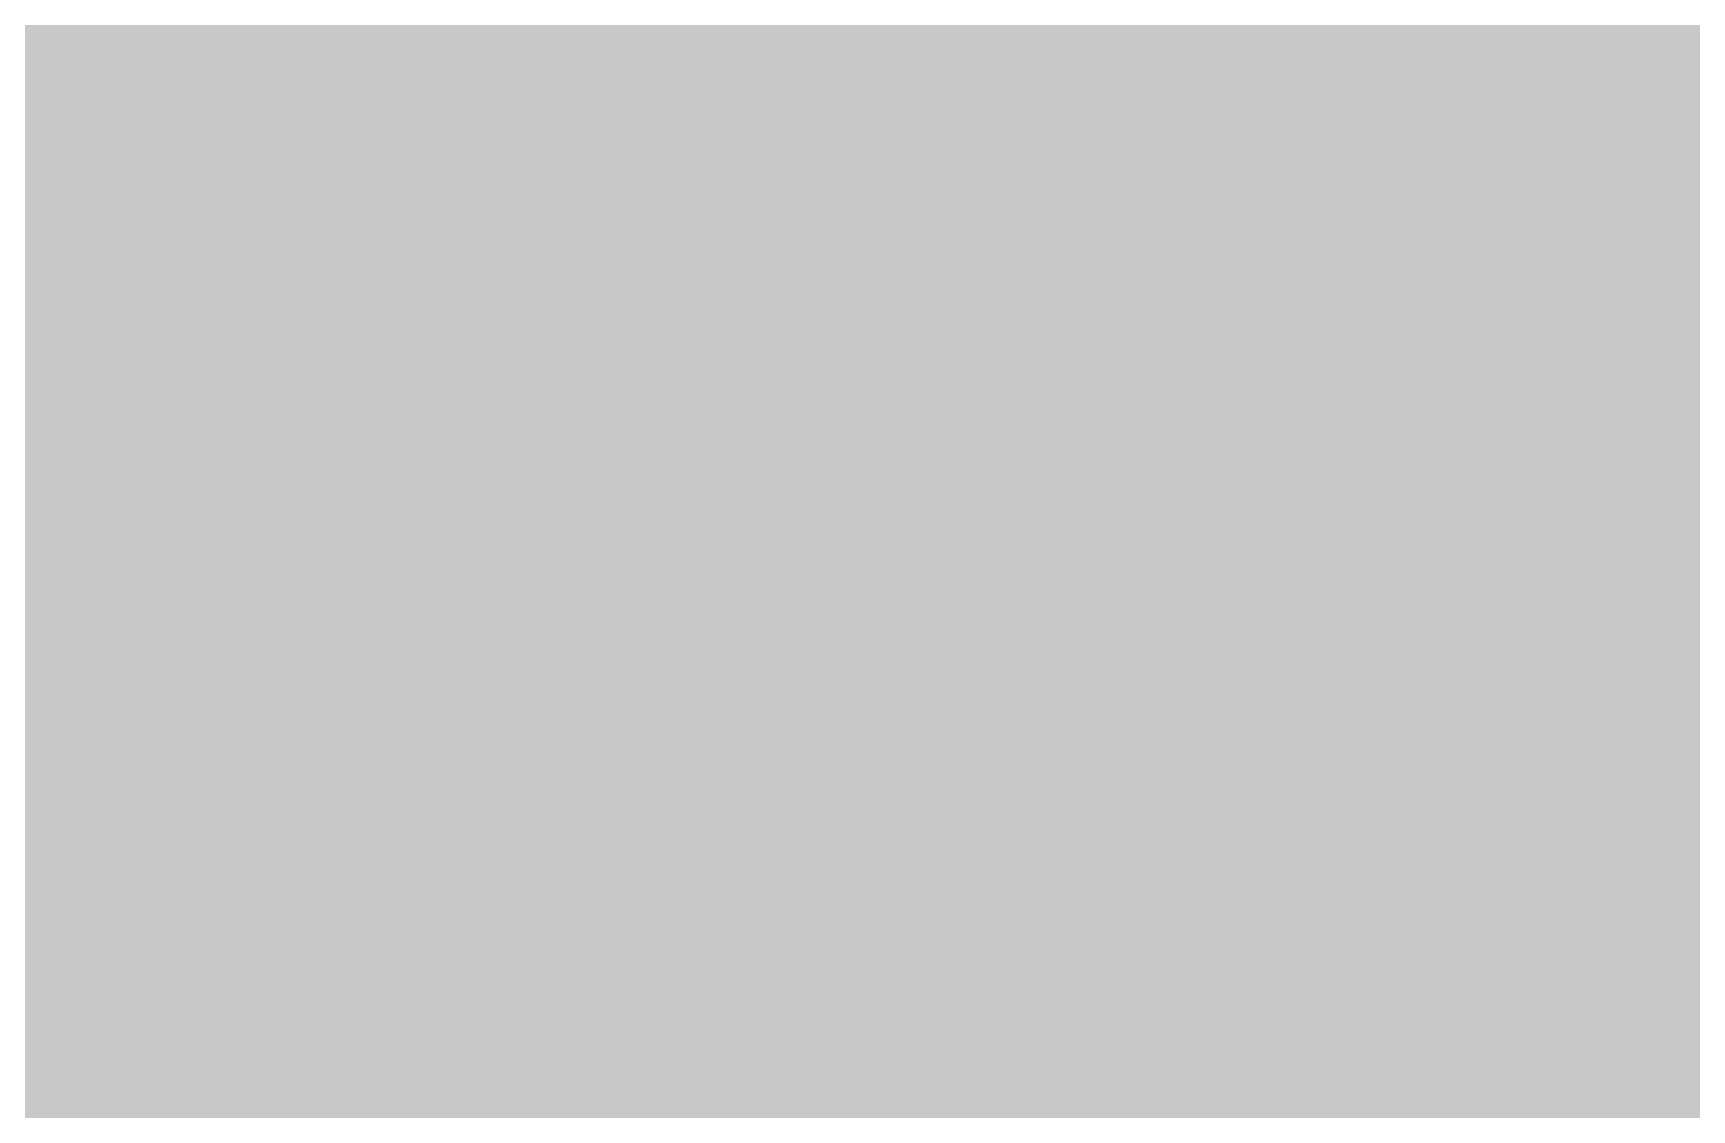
# Model space of a CAD drawing. Header units: inches. Extents: x 267136 to 306747, y 5028981 to 5062930.
# Drawn here: x 293656 to 297329, y 5046396 to 5048781 of the extents above; entities that cross this region are included whole.
import ezdxf

# ---------------------------------------------------------------- set-up
doc = ezdxf.new("R2010")
doc.units = ezdxf.units.IN
doc.header["$MEASUREMENT"] = 0

msp = doc.modelspace()

# ---------------------------------------------------------------- hatches: boundary and pattern name
for points in [[(294069.212, 5048699.979), (294004.177, 5048700.091), (293874.107, 5048700.317), (293744.037, 5048700.545), (293679.002, 5048700.66), (293613.967, 5048700.776), (293581.449, 5048700.834), (293581.49, 5048723.987), (293582.071, 5049048.122), (293614.587, 5049048.064), (293679.618, 5049047.948), (293744.65, 5049047.833), (293809.681, 5049047.718), (293874.713, 5049047.604), (293939.744, 5049047.491), (294004.776, 5049047.379), (294069.807, 5049047.267), (294069.728, 5049000.962), (294069.569, 5048908.352), (294069.411, 5048815.742), (294069.252, 5048723.132), (294069.212, 5048699.979)], [(294556.975, 5048699.162), (294524.458, 5048699.216), (294459.422, 5048699.323), (294394.387, 5048699.43), (294264.317, 5048699.648), (294134.247, 5048699.868), (294069.212, 5048699.979), (294069.252, 5048723.132), (294069.411, 5048815.742), (294069.569, 5048908.352), (294069.728, 5049000.962), (294069.807, 5049047.267), (294134.839, 5049047.156), (294199.87, 5049047.045), (294264.902, 5049046.935), (294329.933, 5049046.826), (294394.965, 5049046.718), (294459.996, 5049046.61), (294525.028, 5049046.503), (294557.543, 5049046.45), (294557.468, 5049000.145), (294557.316, 5048907.535), (294557.165, 5048814.925), (294557.013, 5048722.315), (294556.975, 5048699.162)], [(295044.738, 5048698.383), (294979.703, 5048698.485), (294914.668, 5048698.587), (294849.633, 5048698.69), (294719.563, 5048698.898), (294654.528, 5048699.003), (294589.493, 5048699.109), (294556.975, 5048699.162), (294557.013, 5048722.315), (294557.165, 5048814.925), (294557.316, 5048907.535), (294557.468, 5049000.145), (294557.543, 5049046.45), (294590.059, 5049046.397), (294655.091, 5049046.291), (294785.153, 5049046.081), (294850.185, 5049045.978), (294915.216, 5049045.875), (294980.248, 5049045.772), (295045.279, 5049045.671), (295044.919, 5048814.146), (295044.774, 5048721.536), (295044.738, 5048698.383)], [(295532.501, 5048697.642), (295499.984, 5048697.69), (295434.949, 5048697.787), (295304.879, 5048697.983), (295239.843, 5048698.082), (295109.773, 5048698.282), (295044.738, 5048698.383), (295044.774, 5048721.536), (295044.919, 5048814.146), (295045.279, 5049045.671), (295110.311, 5049045.57), (295175.342, 5049045.469), (295240.374, 5049045.37), (295305.405, 5049045.271), (295370.437, 5049045.172), (295435.468, 5049045.075), (295500.5, 5049044.978), (295533.015, 5049044.93), (295532.947, 5048998.625), (295532.536, 5048720.795), (295532.501, 5048697.642)], [(296020.264, 5048696.939), (295955.229, 5048697.031), (295890.194, 5048697.123), (295760.124, 5048697.309), (295565.019, 5048697.594), (295532.501, 5048697.642), (295532.536, 5048720.795), (295532.947, 5048998.625), (295533.015, 5049044.93), (295630.563, 5049044.786), (295695.594, 5049044.691), (295760.626, 5049044.597), (295825.657, 5049044.503), (295890.688, 5049044.411), (295955.72, 5049044.318), (296020.751, 5049044.227), (296020.686, 5048997.922), (296020.557, 5048905.312), (296020.297, 5048720.092), (296020.264, 5048696.939)], [(296508.027, 5048696.274), (296475.51, 5048696.317), (296410.475, 5048696.404), (296280.405, 5048696.58), (296150.335, 5048696.758), (296085.299, 5048696.848), (296020.264, 5048696.939), (296020.297, 5048720.092), (296020.557, 5048905.312), (296020.686, 5048997.922), (296020.751, 5049044.227), (296085.783, 5049044.136), (296150.814, 5049044.046), (296215.846, 5049043.956), (296280.877, 5049043.867), (296345.909, 5049043.779), (296410.94, 5049043.692), (296475.972, 5049043.605), (296508.487, 5049043.562), (296508.426, 5048997.257), (296508.303, 5048904.647), (296508.181, 5048812.037), (296508.058, 5048719.427), (296508.027, 5048696.274)], [(296995.791, 5048695.647), (296930.755, 5048695.729), (296800.685, 5048695.893), (296670.615, 5048696.061), (296540.545, 5048696.231), (296508.027, 5048696.274), (296508.058, 5048719.427), (296508.181, 5048812.037), (296508.303, 5048904.647), (296508.426, 5048997.257), (296508.487, 5049043.562), (296606.035, 5049043.433), (296671.066, 5049043.349), (296736.098, 5049043.264), (296801.129, 5049043.181), (296866.161, 5049043.098), (296931.192, 5049043.016), (296996.223, 5049042.935), (296996.166, 5048996.63), (296996.05, 5048904.02), (296995.935, 5048811.41), (296995.819, 5048718.8), (296995.791, 5048695.647)], [(297483.554, 5048695.058), (297451.036, 5048695.096), (297320.966, 5048695.25), (297255.931, 5048695.328), (297125.861, 5048695.486), (297060.826, 5048695.567), (296995.791, 5048695.647), (296995.819, 5048718.8), (296995.935, 5048811.41), (296996.05, 5048904.02), (296996.166, 5048996.63), (296996.223, 5049042.935), (297061.255, 5049042.854), (297126.286, 5049042.774), (297191.318, 5049042.695), (297256.349, 5049042.616), (297321.381, 5049042.538), (297386.412, 5049042.46), (297451.444, 5049042.384), (297483.959, 5049042.346), (297483.689, 5048810.821), (297483.581, 5048718.211), (297483.554, 5048695.058)], [(294068.617, 5048352.692), (294003.578, 5048352.804), (293938.54, 5048352.916), (293873.501, 5048353.029), (293808.462, 5048353.143), (293743.423, 5048353.258), (293678.385, 5048353.373), (293613.346, 5048353.489), (293580.827, 5048353.547), (293581.159, 5048538.767), (293581.324, 5048631.377), (293581.449, 5048700.834), (293613.967, 5048700.776), (293679.002, 5048700.66), (293744.037, 5048700.545), (293874.107, 5048700.317), (294004.177, 5048700.091), (294069.212, 5048699.979), (294069.093, 5048630.522), (294068.934, 5048537.912), (294068.776, 5048445.302), (294068.617, 5048352.692)], [(294556.407, 5048351.875), (294523.888, 5048351.928), (294458.849, 5048352.035), (294393.81, 5048352.143), (294328.772, 5048352.252), (294198.694, 5048352.47), (294133.656, 5048352.581), (294068.617, 5048352.692), (294068.776, 5048445.302), (294068.934, 5048537.912), (294069.093, 5048630.522), (294069.212, 5048699.979), (294134.247, 5048699.868), (294264.317, 5048699.648), (294394.387, 5048699.43), (294459.422, 5048699.323), (294524.458, 5048699.216), (294556.975, 5048699.162), (294556.861, 5048629.705), (294556.71, 5048537.095), (294556.558, 5048444.485), (294556.407, 5048351.875)], [(295044.197, 5048351.096), (294979.158, 5048351.198), (294914.12, 5048351.3), (294849.081, 5048351.403), (294784.042, 5048351.507), (294719.004, 5048351.611), (294653.965, 5048351.716), (294588.926, 5048351.822), (294556.407, 5048351.875), (294556.558, 5048444.485), (294556.71, 5048537.095), (294556.861, 5048629.705), (294556.975, 5048699.162), (294589.493, 5048699.109), (294654.528, 5048699.003), (294719.563, 5048698.898), (294849.633, 5048698.69), (294914.668, 5048698.587), (295044.738, 5048698.383), (295044.63, 5048628.926), (295044.486, 5048536.316), (295044.341, 5048443.706), (295044.197, 5048351.096)], [(295531.987, 5048350.355), (295499.468, 5048350.403), (295434.429, 5048350.5), (295369.391, 5048350.598), (295304.352, 5048350.696), (295239.313, 5048350.795), (295174.274, 5048350.895), (295109.236, 5048350.995), (295044.197, 5048351.096), (295044.341, 5048443.706), (295044.486, 5048536.316), (295044.63, 5048628.926), (295044.738, 5048698.383), (295109.773, 5048698.282), (295239.843, 5048698.082), (295304.879, 5048697.983), (295434.949, 5048697.787), (295499.984, 5048697.69), (295532.501, 5048697.642), (295532.398, 5048628.185), (295531.987, 5048350.355)], [(296019.777, 5048349.652), (295954.739, 5048349.744), (295889.7, 5048349.836), (295824.661, 5048349.929), (295759.623, 5048350.022), (295694.584, 5048350.116), (295629.545, 5048350.211), (295564.507, 5048350.307), (295531.987, 5048350.355), (295532.398, 5048628.185), (295532.501, 5048697.642), (295565.019, 5048697.594), (295760.124, 5048697.309), (295890.194, 5048697.123), (296020.264, 5048696.939), (296020.167, 5048627.482), (296019.777, 5048349.652)], [(296507.568, 5048348.987), (296475.048, 5048349.03), (296410.009, 5048349.117), (296344.971, 5048349.204), (296279.932, 5048349.293), (296214.893, 5048349.381), (296149.855, 5048349.471), (296084.816, 5048349.561), (296019.777, 5048349.652), (296020.167, 5048627.482), (296020.264, 5048696.939), (296085.299, 5048696.848), (296150.335, 5048696.758), (296280.405, 5048696.58), (296410.475, 5048696.404), (296475.51, 5048696.317), (296508.027, 5048696.274), (296507.935, 5048626.817), (296507.813, 5048534.207), (296507.69, 5048441.597), (296507.568, 5048348.987)], [(296995.358, 5048348.36), (296930.319, 5048348.441), (296865.28, 5048348.523), (296800.242, 5048348.606), (296670.164, 5048348.774), (296605.126, 5048348.859), (296540.087, 5048348.944), (296507.568, 5048348.987), (296507.69, 5048441.597), (296507.813, 5048534.207), (296507.935, 5048626.817), (296508.027, 5048696.274), (296540.545, 5048696.231), (296670.615, 5048696.061), (296800.685, 5048695.893), (296930.755, 5048695.729), (296995.791, 5048695.647), (296995.704, 5048626.19), (296995.589, 5048533.58), (296995.473, 5048440.97), (296995.358, 5048348.36)], [(297483.148, 5048347.771), (297450.628, 5048347.809), (297385.59, 5048347.886), (297320.551, 5048347.963), (297255.512, 5048348.041), (297190.474, 5048348.12), (297125.435, 5048348.199), (297060.396, 5048348.279), (296995.358, 5048348.36), (296995.473, 5048440.97), (296995.589, 5048533.58), (296995.704, 5048626.19), (296995.791, 5048695.647), (297060.826, 5048695.567), (297125.861, 5048695.486), (297255.931, 5048695.328), (297320.966, 5048695.25), (297451.036, 5048695.096), (297483.554, 5048695.058), (297483.472, 5048625.601), (297483.148, 5048347.771)], [(294068.022, 5048005.405), (294002.979, 5048005.517), (293937.937, 5048005.629), (293872.895, 5048005.742), (293807.853, 5048005.856), (293742.81, 5048005.971), (293677.768, 5048006.086), (293612.726, 5048006.202), (293580.204, 5048006.26), (293580.329, 5048075.717), (293580.827, 5048353.547), (293613.346, 5048353.489), (293678.385, 5048353.373), (293743.423, 5048353.258), (293808.462, 5048353.143), (293873.501, 5048353.029), (293938.54, 5048352.916), (294003.578, 5048352.804), (294068.617, 5048352.692), (294068.299, 5048167.472), (294068.141, 5048074.862), (294068.022, 5048005.405)], [(294555.839, 5048004.588), (294523.318, 5048004.641), (294458.275, 5048004.748), (294328.191, 5048004.964), (294263.149, 5048005.074), (294198.106, 5048005.183), (294068.022, 5048005.405), (294068.141, 5048074.862), (294068.299, 5048167.472), (294068.617, 5048352.692), (294133.656, 5048352.581), (294198.694, 5048352.47), (294328.772, 5048352.252), (294393.81, 5048352.143), (294458.849, 5048352.035), (294523.888, 5048351.928), (294556.407, 5048351.875), (294556.255, 5048259.265), (294556.104, 5048166.655), (294555.952, 5048074.045), (294555.839, 5048004.588)], [(295043.656, 5048003.809), (294978.614, 5048003.911), (294913.571, 5048004.013), (294848.529, 5048004.116), (294718.445, 5048004.324), (294653.402, 5048004.429), (294555.839, 5048004.588), (294555.952, 5048074.045), (294556.104, 5048166.655), (294556.255, 5048259.265), (294556.407, 5048351.875), (294588.926, 5048351.822), (294653.965, 5048351.716), (294719.004, 5048351.611), (294784.042, 5048351.507), (294849.081, 5048351.403), (294914.12, 5048351.3), (294979.158, 5048351.198), (295044.197, 5048351.096), (295043.909, 5048165.876), (295043.764, 5048073.266), (295043.656, 5048003.809)], [(295531.473, 5048003.068), (295498.952, 5048003.116), (295433.91, 5048003.213), (295368.867, 5048003.311), (295303.825, 5048003.409), (295238.783, 5048003.508), (295173.741, 5048003.608), (295108.698, 5048003.708), (295043.656, 5048003.809), (295043.764, 5048073.266), (295043.909, 5048165.876), (295044.197, 5048351.096), (295109.236, 5048350.995), (295174.274, 5048350.895), (295239.313, 5048350.795), (295304.352, 5048350.696), (295369.391, 5048350.598), (295434.429, 5048350.5), (295499.468, 5048350.403), (295531.987, 5048350.355), (295531.576, 5048072.525), (295531.473, 5048003.068)], [(296019.29, 5048002.365), (295954.248, 5048002.456), (295824.164, 5048002.642), (295759.121, 5048002.735), (295694.079, 5048002.829), (295629.037, 5048002.924), (295563.994, 5048003.02), (295531.473, 5048003.068), (295531.576, 5048072.525), (295531.987, 5048350.355), (295564.507, 5048350.307), (295629.545, 5048350.211), (295694.584, 5048350.116), (295759.623, 5048350.022), (295824.661, 5048349.929), (295889.7, 5048349.836), (295954.739, 5048349.744), (296019.777, 5048349.652), (296019.647, 5048257.042), (296019.518, 5048164.432), (296019.388, 5048071.822), (296019.29, 5048002.365)], [(296507.108, 5048001.7), (296474.586, 5048001.743), (296344.502, 5048001.917), (296279.46, 5048002.005), (296214.417, 5048002.094), (296084.333, 5048002.274), (296019.29, 5048002.365), (296019.388, 5048071.822), (296019.518, 5048164.432), (296019.647, 5048257.042), (296019.777, 5048349.652), (296084.816, 5048349.561), (296149.855, 5048349.471), (296214.893, 5048349.381), (296279.932, 5048349.293), (296344.971, 5048349.204), (296410.009, 5048349.117), (296475.048, 5048349.03), (296507.568, 5048348.987), (296507.322, 5048163.767), (296507.2, 5048071.157), (296507.108, 5048001.7)], [(296994.925, 5048001.073), (296929.882, 5048001.154), (296864.84, 5048001.236), (296799.798, 5048001.319), (296734.756, 5048001.403), (296669.713, 5048001.487), (296604.671, 5048001.571), (296539.629, 5048001.657), (296507.108, 5048001.7), (296507.2, 5048071.157), (296507.322, 5048163.767), (296507.568, 5048348.987), (296540.087, 5048348.944), (296605.126, 5048348.859), (296670.164, 5048348.774), (296800.242, 5048348.606), (296865.28, 5048348.523), (296930.319, 5048348.441), (296995.358, 5048348.36), (296995.242, 5048255.75), (296995.127, 5048163.14), (296995.011, 5048070.53), (296994.925, 5048001.073)], [(297482.742, 5048000.484), (297450.221, 5048000.522), (297385.178, 5048000.599), (297320.136, 5048000.676), (297255.094, 5048000.754), (297190.052, 5048000.833), (297125.009, 5048000.912), (297059.967, 5048000.992), (296994.925, 5048001.073), (296995.011, 5048070.53), (296995.127, 5048163.14), (296995.242, 5048255.75), (296995.358, 5048348.36), (297060.396, 5048348.279), (297125.435, 5048348.199), (297190.474, 5048348.12), (297255.512, 5048348.041), (297320.551, 5048347.963), (297385.59, 5048347.886), (297450.628, 5048347.809), (297483.148, 5048347.771), (297483.04, 5048255.161), (297482.931, 5048162.551), (297482.823, 5048069.941), (297482.742, 5048000.484)], [(294067.427, 5047658.118), (294002.381, 5047658.23), (293937.335, 5047658.342), (293872.289, 5047658.456), (293807.243, 5047658.569), (293677.151, 5047658.799), (293579.582, 5047658.973), (293579.997, 5047890.498), (293580.163, 5047983.107), (293580.204, 5048006.26), (293612.726, 5048006.202), (293677.768, 5048006.086), (293742.81, 5048005.971), (293807.853, 5048005.856), (293872.895, 5048005.742), (293937.937, 5048005.629), (294002.979, 5048005.517), (294068.022, 5048005.405), (294067.982, 5047982.253), (294067.823, 5047889.643), (294067.665, 5047797.033), (294067.506, 5047704.423), (294067.427, 5047658.118)], [(294555.271, 5047657.301), (294522.748, 5047657.354), (294457.702, 5047657.461), (294392.656, 5047657.569), (294197.518, 5047657.896), (294132.472, 5047658.007), (294067.427, 5047658.118), (294067.506, 5047704.423), (294067.665, 5047797.033), (294067.823, 5047889.643), (294067.982, 5047982.253), (294068.022, 5048005.405), (294198.106, 5048005.183), (294263.149, 5048005.074), (294328.191, 5048004.964), (294458.275, 5048004.748), (294523.318, 5048004.641), (294555.839, 5048004.588), (294555.801, 5047981.435), (294555.649, 5047888.826), (294555.498, 5047796.216), (294555.346, 5047703.606), (294555.271, 5047657.301)], [(295043.115, 5047656.522), (294978.069, 5047656.624), (294913.023, 5047656.726), (294847.977, 5047656.829), (294717.885, 5047657.037), (294652.84, 5047657.142), (294587.794, 5047657.248), (294555.271, 5047657.301), (294555.346, 5047703.606), (294555.498, 5047796.216), (294555.649, 5047888.826), (294555.801, 5047981.435), (294555.839, 5048004.588), (294653.402, 5048004.429), (294718.445, 5048004.324), (294848.529, 5048004.116), (294913.571, 5048004.013), (294978.614, 5048003.911), (295043.656, 5048003.809), (295043.62, 5047980.656), (295043.476, 5047888.047), (295043.331, 5047795.437), (295043.115, 5047656.522)], [(295530.959, 5047655.781), (295498.436, 5047655.829), (295433.39, 5047655.926), (295368.344, 5047656.024), (295303.299, 5047656.122), (295238.253, 5047656.221), (295108.161, 5047656.421), (295043.115, 5047656.522), (295043.331, 5047795.437), (295043.476, 5047888.047), (295043.62, 5047980.656), (295043.656, 5048003.809), (295108.698, 5048003.708), (295173.741, 5048003.608), (295238.783, 5048003.508), (295303.825, 5048003.409), (295368.867, 5048003.311), (295433.91, 5048003.213), (295498.952, 5048003.116), (295531.473, 5048003.068), (295531.439, 5047979.915), (295531.302, 5047887.306), (295531.028, 5047702.086), (295530.959, 5047655.781)], [(296018.803, 5047655.078), (295953.758, 5047655.17), (295888.712, 5047655.262), (295758.62, 5047655.448), (295693.574, 5047655.542), (295628.528, 5047655.637), (295563.482, 5047655.733), (295530.959, 5047655.781), (295531.028, 5047702.086), (295531.302, 5047887.306), (295531.439, 5047979.915), (295531.473, 5048003.068), (295563.994, 5048003.02), (295629.037, 5048002.924), (295694.079, 5048002.829), (295759.121, 5048002.735), (295824.164, 5048002.642), (295954.248, 5048002.456), (296019.29, 5048002.365), (296019.258, 5047979.212), (296019.128, 5047886.603), (296018.803, 5047655.078)], [(296506.648, 5047654.413), (296474.125, 5047654.456), (296344.033, 5047654.63), (296278.987, 5047654.719), (296213.941, 5047654.807), (296083.849, 5047654.987), (296018.803, 5047655.078), (296019.128, 5047886.603), (296019.258, 5047979.212), (296019.29, 5048002.365), (296084.333, 5048002.274), (296214.417, 5048002.094), (296279.46, 5048002.005), (296344.502, 5048001.917), (296474.586, 5048001.743), (296507.108, 5048001.7), (296507.077, 5047978.547), (296506.954, 5047885.938), (296506.832, 5047793.328), (296506.709, 5047700.718), (296506.648, 5047654.413)], [(296994.492, 5047653.786), (296929.446, 5047653.867), (296864.4, 5047653.949), (296799.354, 5047654.032), (296669.262, 5047654.2), (296604.217, 5047654.285), (296539.171, 5047654.37), (296506.648, 5047654.413), (296506.709, 5047700.718), (296506.832, 5047793.328), (296506.954, 5047885.938), (296507.077, 5047978.547), (296507.108, 5048001.7), (296539.629, 5048001.657), (296604.671, 5048001.571), (296669.713, 5048001.487), (296734.756, 5048001.403), (296799.798, 5048001.319), (296864.84, 5048001.236), (296929.882, 5048001.154), (296994.925, 5048001.073), (296994.896, 5047977.92), (296994.78, 5047885.311), (296994.55, 5047700.091), (296994.492, 5047653.786)], [(297482.336, 5047653.197), (297449.813, 5047653.235), (297319.721, 5047653.389), (297254.676, 5047653.467), (297124.584, 5047653.625), (297059.538, 5047653.705), (296994.492, 5047653.786), (296994.55, 5047700.091), (296994.78, 5047885.311), (296994.896, 5047977.92), (296994.925, 5048001.073), (297059.967, 5048000.992), (297125.009, 5048000.912), (297190.052, 5048000.833), (297255.094, 5048000.754), (297320.136, 5048000.676), (297385.178, 5048000.599), (297450.221, 5048000.522), (297482.742, 5048000.484), (297482.715, 5047977.331), (297482.607, 5047884.722), (297482.499, 5047792.112), (297482.39, 5047699.502), (297482.336, 5047653.197)], [(294066.831, 5047310.831), (294001.782, 5047310.943), (293936.732, 5047311.056), (293871.683, 5047311.169), (293806.633, 5047311.283), (293741.584, 5047311.397), (293676.534, 5047311.512), (293611.485, 5047311.628), (293578.96, 5047311.686), (293579.001, 5047334.839), (293579.167, 5047427.449), (293579.333, 5047520.058), (293579.582, 5047658.973), (293677.151, 5047658.799), (293807.243, 5047658.569), (293872.289, 5047658.456), (293937.335, 5047658.342), (294067.427, 5047658.118), (294067.347, 5047611.813), (294067.188, 5047519.203), (294067.03, 5047426.594), (294066.871, 5047333.984), (294066.831, 5047310.831)], [(294554.703, 5047310.014), (294522.178, 5047310.068), (294457.128, 5047310.175), (294392.079, 5047310.282), (294327.029, 5047310.391), (294261.98, 5047310.5), (294196.93, 5047310.61), (294131.881, 5047310.72), (294066.831, 5047310.831), (294066.871, 5047333.984), (294067.03, 5047426.594), (294067.188, 5047519.203), (294067.347, 5047611.813), (294067.427, 5047658.118), (294132.472, 5047658.007), (294197.518, 5047657.896), (294392.656, 5047657.569), (294457.702, 5047657.461), (294522.748, 5047657.354), (294555.271, 5047657.301), (294555.043, 5047518.386), (294554.892, 5047425.777), (294554.74, 5047333.167), (294554.703, 5047310.014)], [(295042.574, 5047309.235), (294977.524, 5047309.337), (294912.475, 5047309.439), (294847.425, 5047309.542), (294782.376, 5047309.646), (294717.326, 5047309.75), (294652.277, 5047309.856), (294587.227, 5047309.961), (294554.703, 5047310.014), (294554.74, 5047333.167), (294554.892, 5047425.777), (294555.043, 5047518.386), (294555.271, 5047657.301), (294587.794, 5047657.248), (294652.84, 5047657.142), (294717.885, 5047657.037), (294847.977, 5047656.829), (294913.023, 5047656.726), (295043.115, 5047656.522), (295042.899, 5047517.607), (295042.754, 5047424.998), (295042.61, 5047332.388), (295042.574, 5047309.235)], [(295530.445, 5047308.494), (295497.92, 5047308.543), (295432.871, 5047308.639), (295367.821, 5047308.737), (295302.772, 5047308.835), (295237.722, 5047308.934), (295172.673, 5047309.034), (295107.623, 5047309.134), (295042.574, 5047309.235), (295042.61, 5047332.388), (295042.754, 5047424.998), (295042.899, 5047517.607), (295043.115, 5047656.522), (295108.161, 5047656.421), (295238.253, 5047656.221), (295303.299, 5047656.122), (295368.344, 5047656.024), (295433.39, 5047655.926), (295498.436, 5047655.829), (295530.959, 5047655.781), (295530.891, 5047609.476), (295530.754, 5047516.866), (295530.617, 5047424.257), (295530.479, 5047331.647), (295530.445, 5047308.494)], [(296018.317, 5047307.791), (295953.267, 5047307.883), (295888.217, 5047307.975), (295823.168, 5047308.068), (295758.118, 5047308.162), (295693.069, 5047308.256), (295628.019, 5047308.351), (295562.97, 5047308.446), (295530.445, 5047308.494), (295530.479, 5047331.647), (295530.617, 5047424.257), (295530.754, 5047516.866), (295530.891, 5047609.476), (295530.959, 5047655.781), (295563.482, 5047655.733), (295628.528, 5047655.637), (295693.574, 5047655.542), (295758.62, 5047655.448), (295888.712, 5047655.262), (295953.758, 5047655.17), (296018.803, 5047655.078), (296018.739, 5047608.773), (296018.609, 5047516.163), (296018.479, 5047423.554), (296018.349, 5047330.944), (296018.317, 5047307.791)], [(296506.188, 5047307.126), (296473.663, 5047307.169), (296408.614, 5047307.256), (296343.564, 5047307.344), (296278.515, 5047307.432), (296213.465, 5047307.521), (296148.416, 5047307.61), (296083.366, 5047307.7), (296018.317, 5047307.791), (296018.349, 5047330.944), (296018.479, 5047423.554), (296018.609, 5047516.163), (296018.739, 5047608.773), (296018.803, 5047655.078), (296083.849, 5047654.987), (296213.941, 5047654.807), (296278.987, 5047654.719), (296344.033, 5047654.63), (296474.125, 5047654.456), (296506.648, 5047654.413), (296506.586, 5047608.108), (296506.464, 5047515.498), (296506.341, 5047422.889), (296506.218, 5047330.279), (296506.188, 5047307.126)], [(296994.059, 5047306.499), (296929.01, 5047306.581), (296863.96, 5047306.663), (296798.911, 5047306.746), (296733.861, 5047306.829), (296668.812, 5047306.913), (296603.762, 5047306.998), (296538.713, 5047307.083), (296506.188, 5047307.126), (296506.218, 5047330.279), (296506.341, 5047422.889), (296506.464, 5047515.498), (296506.586, 5047608.108), (296506.648, 5047654.413), (296539.171, 5047654.37), (296604.217, 5047654.285), (296669.262, 5047654.2), (296799.354, 5047654.032), (296864.4, 5047653.949), (296929.446, 5047653.867), (296994.492, 5047653.786), (296994.434, 5047607.481), (296994.319, 5047514.871), (296994.203, 5047422.261), (296994.088, 5047329.652), (296994.059, 5047306.499)], [(297481.93, 5047305.91), (297449.406, 5047305.948), (297384.356, 5047306.025), (297319.307, 5047306.102), (297254.257, 5047306.18), (297189.208, 5047306.259), (297124.158, 5047306.338), (297059.109, 5047306.419), (296994.059, 5047306.499), (296994.088, 5047329.652), (296994.203, 5047422.261), (296994.319, 5047514.871), (296994.434, 5047607.481), (296994.492, 5047653.786), (297059.538, 5047653.705), (297124.584, 5047653.625), (297254.676, 5047653.467), (297319.721, 5047653.389), (297449.813, 5047653.235), (297482.336, 5047653.197), (297482.066, 5047421.672), (297481.957, 5047329.063), (297481.93, 5047305.91)], [(294066.236, 5046963.545), (294001.183, 5046963.657), (293936.13, 5046963.769), (293871.077, 5046963.882), (293806.024, 5046963.996), (293740.971, 5046964.111), (293675.917, 5046964.226), (293610.865, 5046964.342), (293578.338, 5046964.4), (293578.504, 5047057.01), (293578.67, 5047149.619), (293578.836, 5047242.229), (293578.96, 5047311.686), (293611.485, 5047311.628), (293676.534, 5047311.512), (293741.584, 5047311.397), (293806.633, 5047311.283), (293871.683, 5047311.169), (293936.732, 5047311.056), (294001.782, 5047310.943), (294066.831, 5047310.831), (294066.712, 5047241.374), (294066.554, 5047148.764), (294066.395, 5047056.155), (294066.236, 5046963.545)], [(294554.135, 5046962.728), (294521.608, 5046962.781), (294456.555, 5046962.888), (294326.449, 5046963.104), (294261.396, 5046963.214), (294196.343, 5046963.323), (294131.289, 5046963.434), (294066.236, 5046963.545), (294066.395, 5047056.155), (294066.554, 5047148.764), (294066.712, 5047241.374), (294066.831, 5047310.831), (294131.881, 5047310.72), (294196.93, 5047310.61), (294261.98, 5047310.5), (294327.029, 5047310.391), (294392.079, 5047310.282), (294457.128, 5047310.175), (294522.178, 5047310.068), (294554.703, 5047310.014), (294554.589, 5047240.557), (294554.437, 5047147.947), (294554.286, 5047055.338), (294554.135, 5046962.728)], [(295042.033, 5046961.949), (294976.98, 5046962.051), (294911.927, 5046962.153), (294846.874, 5046962.256), (294781.82, 5046962.36), (294716.767, 5046962.464), (294651.714, 5046962.569), (294586.661, 5046962.675), (294554.135, 5046962.728), (294554.286, 5047055.338), (294554.437, 5047147.947), (294554.589, 5047240.557), (294554.703, 5047310.014), (294587.227, 5047309.961), (294652.277, 5047309.856), (294717.326, 5047309.75), (294782.376, 5047309.646), (294847.425, 5047309.542), (294912.475, 5047309.439), (294977.524, 5047309.337), (295042.574, 5047309.235), (295042.466, 5047239.778), (295042.321, 5047147.168), (295042.177, 5047054.559), (295042.033, 5046961.949)], [(295529.931, 5046961.208), (295497.405, 5046961.256), (295432.352, 5046961.353), (295367.298, 5046961.451), (295302.245, 5046961.549), (295237.192, 5046961.648), (295107.086, 5046961.848), (295042.033, 5046961.949), (295042.177, 5047054.559), (295042.321, 5047147.168), (295042.466, 5047239.778), (295042.574, 5047309.235), (295107.623, 5047309.134), (295172.673, 5047309.034), (295237.722, 5047308.934), (295302.772, 5047308.835), (295367.821, 5047308.737), (295432.871, 5047308.639), (295497.92, 5047308.543), (295530.445, 5047308.494), (295530.342, 5047239.037), (295530.205, 5047146.427), (295530.068, 5047053.818), (295529.931, 5046961.208)], [(296017.83, 5046960.505), (295952.777, 5046960.596), (295887.723, 5046960.689), (295822.67, 5046960.781), (295692.564, 5046960.969), (295627.511, 5046961.064), (295562.458, 5046961.16), (295529.931, 5046961.208), (295530.068, 5047053.818), (295530.205, 5047146.427), (295530.342, 5047239.037), (295530.445, 5047308.494), (295562.97, 5047308.446), (295628.019, 5047308.351), (295693.069, 5047308.256), (295758.118, 5047308.162), (295823.168, 5047308.068), (295888.217, 5047307.975), (296018.317, 5047307.791), (296018.219, 5047238.334), (296018.089, 5047145.724), (296017.959, 5047053.115), (296017.83, 5046960.505)], [(296505.728, 5046959.84), (296473.201, 5046959.883), (296343.095, 5046960.057), (296278.042, 5046960.145), (296212.989, 5046960.234), (296082.883, 5046960.414), (296017.83, 5046960.505), (296017.959, 5047053.115), (296018.089, 5047145.724), (296018.219, 5047238.334), (296018.317, 5047307.791), (296083.366, 5047307.7), (296148.416, 5047307.61), (296213.465, 5047307.521), (296278.515, 5047307.432), (296343.564, 5047307.344), (296408.614, 5047307.256), (296473.663, 5047307.169), (296506.188, 5047307.126), (296506.096, 5047237.669), (296505.973, 5047145.059), (296505.851, 5047052.449), (296505.728, 5046959.84)], [(296993.626, 5046959.213), (296928.573, 5046959.294), (296863.52, 5046959.376), (296733.414, 5046959.542), (296668.361, 5046959.627), (296603.308, 5046959.711), (296538.255, 5046959.797), (296505.728, 5046959.84), (296505.851, 5047052.449), (296505.973, 5047145.059), (296506.096, 5047237.669), (296506.188, 5047307.126), (296538.713, 5047307.083), (296603.762, 5047306.998), (296668.812, 5047306.913), (296733.861, 5047306.829), (296798.911, 5047306.746), (296863.96, 5047306.663), (296929.01, 5047306.581), (296994.059, 5047306.499), (296993.973, 5047237.042), (296993.857, 5047144.432), (296993.742, 5047051.822), (296993.626, 5046959.213)], [(297481.525, 5046958.624), (297448.998, 5046958.662), (297318.892, 5046958.816), (297253.839, 5046958.894), (297123.733, 5046959.052), (297058.679, 5046959.132), (296993.626, 5046959.213), (296993.742, 5047051.822), (296993.857, 5047144.432), (296993.973, 5047237.042), (296994.059, 5047306.499), (297059.109, 5047306.419), (297124.158, 5047306.338), (297189.208, 5047306.259), (297254.257, 5047306.18), (297319.307, 5047306.102), (297384.356, 5047306.025), (297449.406, 5047305.948), (297481.93, 5047305.91), (297481.849, 5047236.453), (297481.633, 5047051.233), (297481.525, 5046958.624)], [(294065.641, 5046616.259), (294000.584, 5046616.37), (293935.528, 5046616.483), (293870.471, 5046616.596), (293805.414, 5046616.71), (293740.358, 5046616.824), (293675.301, 5046616.94), (293610.244, 5046617.055), (293577.716, 5046617.114), (293577.84, 5046686.571), (293578.006, 5046779.181), (293578.172, 5046871.79), (293578.338, 5046964.4), (293610.865, 5046964.342), (293675.917, 5046964.226), (293740.971, 5046964.111), (293806.024, 5046963.996), (293871.077, 5046963.882), (293936.13, 5046963.769), (294066.236, 5046963.545), (294066.078, 5046870.935), (294065.919, 5046778.326), (294065.76, 5046685.716), (294065.641, 5046616.259)], [(294553.567, 5046615.442), (294521.038, 5046615.495), (294455.981, 5046615.602), (294390.925, 5046615.71), (294325.868, 5046615.818), (294260.811, 5046615.927), (294195.755, 5046616.037), (294130.698, 5046616.147), (294065.641, 5046616.259), (294065.76, 5046685.716), (294065.919, 5046778.326), (294066.078, 5046870.935), (294066.236, 5046963.545), (294131.289, 5046963.434), (294196.343, 5046963.323), (294261.396, 5046963.214), (294326.449, 5046963.104), (294456.555, 5046962.888), (294521.608, 5046962.781), (294554.135, 5046962.728), (294553.983, 5046870.118), (294553.832, 5046777.508), (294553.68, 5046684.899), (294553.567, 5046615.442)], [(295041.492, 5046614.663), (294976.435, 5046614.764), (294911.379, 5046614.867), (294781.265, 5046615.073), (294716.208, 5046615.178), (294651.152, 5046615.283), (294586.095, 5046615.388), (294553.567, 5046615.442), (294553.68, 5046684.899), (294553.832, 5046777.508), (294553.983, 5046870.118), (294554.135, 5046962.728), (294586.661, 5046962.675), (294651.714, 5046962.569), (294716.767, 5046962.464), (294781.82, 5046962.36), (294846.874, 5046962.256), (294911.927, 5046962.153), (295042.033, 5046961.949), (295041.889, 5046869.339), (295041.744, 5046776.729), (295041.6, 5046684.12), (295041.492, 5046614.663)], [(295529.417, 5046613.922), (295496.889, 5046613.97), (295431.832, 5046614.067), (295366.776, 5046614.164), (295171.605, 5046614.461), (295106.549, 5046614.562), (295041.492, 5046614.663), (295041.6, 5046684.12), (295041.744, 5046776.729), (295041.889, 5046869.339), (295042.033, 5046961.949), (295107.086, 5046961.848), (295237.192, 5046961.648), (295302.245, 5046961.549), (295367.298, 5046961.451), (295432.352, 5046961.353), (295497.405, 5046961.256), (295529.931, 5046961.208), (295529.657, 5046775.988), (295529.52, 5046683.379), (295529.417, 5046613.922)], [(296017.343, 5046613.219), (295952.286, 5046613.31), (295887.229, 5046613.402), (295822.173, 5046613.495), (295692.059, 5046613.683), (295627.002, 5046613.778), (295561.946, 5046613.873), (295529.417, 5046613.922), (295529.52, 5046683.379), (295529.657, 5046775.988), (295529.931, 5046961.208), (295562.458, 5046961.16), (295627.511, 5046961.064), (295692.564, 5046960.969), (295822.67, 5046960.781), (295887.723, 5046960.689), (295952.777, 5046960.596), (296017.83, 5046960.505), (296017.57, 5046775.285), (296017.44, 5046682.676), (296017.343, 5046613.219)], [(296505.268, 5046612.553), (296472.74, 5046612.597), (296407.683, 5046612.683), (296342.626, 5046612.771), (296277.57, 5046612.859), (296147.456, 5046613.037), (296082.399, 5046613.128), (296017.343, 5046613.219), (296017.44, 5046682.676), (296017.57, 5046775.285), (296017.83, 5046960.505), (296082.883, 5046960.414), (296212.989, 5046960.234), (296278.042, 5046960.145), (296343.095, 5046960.057), (296473.201, 5046959.883), (296505.728, 5046959.84), (296505.605, 5046867.23), (296505.483, 5046774.62), (296505.36, 5046682.011), (296505.268, 5046612.553)], [(296993.194, 5046611.926), (296928.137, 5046612.008), (296863.08, 5046612.09), (296798.023, 5046612.173), (296732.967, 5046612.256), (296667.91, 5046612.34), (296602.853, 5046612.425), (296537.797, 5046612.51), (296505.268, 5046612.553), (296505.36, 5046682.011), (296505.483, 5046774.62), (296505.605, 5046867.23), (296505.728, 5046959.84), (296538.255, 5046959.797), (296603.308, 5046959.711), (296668.361, 5046959.627), (296733.414, 5046959.542), (296863.52, 5046959.376), (296928.573, 5046959.294), (296993.626, 5046959.213), (296993.396, 5046773.993), (296993.28, 5046681.384), (296993.194, 5046611.926)], [(297481.119, 5046611.337), (297448.591, 5046611.375), (297383.534, 5046611.452), (297253.42, 5046611.608), (297188.364, 5046611.686), (297058.25, 5046611.846), (296993.194, 5046611.926), (296993.28, 5046681.384), (296993.396, 5046773.993), (296993.626, 5046959.213), (297058.679, 5046959.132), (297123.733, 5046959.052), (297253.839, 5046958.894), (297318.892, 5046958.816), (297448.998, 5046958.662), (297481.525, 5046958.624), (297481.417, 5046866.014), (297481.308, 5046773.404), (297481.2, 5046680.795), (297481.119, 5046611.337)], [(294065.046, 5046268.972), (293999.986, 5046269.084), (293934.926, 5046269.197), (293869.865, 5046269.31), (293739.745, 5046269.538), (293674.684, 5046269.653), (293577.094, 5046269.827), (293577.509, 5046501.352), (293577.674, 5046593.961), (293577.716, 5046617.114), (293610.244, 5046617.055), (293675.301, 5046616.94), (293740.358, 5046616.824), (293805.414, 5046616.71), (293870.471, 5046616.596), (293935.528, 5046616.483), (294000.584, 5046616.37), (294065.641, 5046616.259), (294065.602, 5046593.106), (294065.443, 5046500.497), (294065.125, 5046315.277), (294065.046, 5046268.972)], [(294552.999, 5046268.155), (294520.468, 5046268.209), (294455.408, 5046268.316), (294390.348, 5046268.424), (294325.287, 5046268.532), (294260.227, 5046268.641), (294195.167, 5046268.751), (294130.106, 5046268.861), (294065.046, 5046268.972), (294065.125, 5046315.277), (294065.443, 5046500.497), (294065.602, 5046593.106), (294065.641, 5046616.259), (294130.698, 5046616.147), (294195.755, 5046616.037), (294260.811, 5046615.927), (294325.868, 5046615.818), (294390.925, 5046615.71), (294455.981, 5046615.602), (294521.038, 5046615.495), (294553.567, 5046615.442), (294553.529, 5046592.289), (294553.377, 5046499.68), (294553.226, 5046407.07), (294553.074, 5046314.46), (294552.999, 5046268.155)], [(295040.951, 5046267.376), (294975.891, 5046267.478), (294910.83, 5046267.58), (294845.77, 5046267.683), (294780.71, 5046267.787), (294715.649, 5046267.892), (294585.529, 5046268.102), (294552.999, 5046268.155), (294553.074, 5046314.46), (294553.226, 5046407.07), (294553.377, 5046499.68), (294553.529, 5046592.289), (294553.567, 5046615.442), (294586.095, 5046615.388), (294651.152, 5046615.283), (294716.208, 5046615.178), (294781.265, 5046615.073), (294911.379, 5046614.867), (294976.435, 5046614.764), (295041.492, 5046614.663), (295041.456, 5046591.51), (295041.312, 5046498.9), (295041.167, 5046406.291), (295040.951, 5046267.376)], [(295528.903, 5046266.635), (295496.373, 5046266.684), (295366.253, 5046266.878), (295301.192, 5046266.976), (295236.132, 5046267.075), (295171.072, 5046267.175), (295106.011, 5046267.275), (295040.951, 5046267.376), (295041.167, 5046406.291), (295041.312, 5046498.9), (295041.456, 5046591.51), (295041.492, 5046614.663), (295106.549, 5046614.562), (295171.605, 5046614.461), (295366.776, 5046614.164), (295431.832, 5046614.067), (295496.889, 5046613.97), (295529.417, 5046613.922), (295529.383, 5046590.769), (295529.246, 5046498.159), (295529.109, 5046405.55), (295528.972, 5046312.94), (295528.903, 5046266.635)], [(296016.856, 5046265.932), (295951.796, 5046266.024), (295886.735, 5046266.116), (295821.675, 5046266.209), (295756.615, 5046266.303), (295691.554, 5046266.397), (295561.434, 5046266.587), (295528.903, 5046266.635), (295528.972, 5046312.94), (295529.109, 5046405.55), (295529.246, 5046498.159), (295529.383, 5046590.769), (295529.417, 5046613.922), (295561.946, 5046613.873), (295627.002, 5046613.778), (295692.059, 5046613.683), (295822.173, 5046613.495), (295887.229, 5046613.402), (295952.286, 5046613.31), (296017.343, 5046613.219), (296017.31, 5046590.066), (296017.18, 5046497.456), (296017.051, 5046404.847), (296016.856, 5046265.932)], [(296504.808, 5046265.267), (296472.278, 5046265.31), (296407.218, 5046265.397), (296342.158, 5046265.485), (296277.097, 5046265.573), (296146.977, 5046265.751), (296081.916, 5046265.841), (296016.856, 5046265.932), (296017.051, 5046404.847), (296017.18, 5046497.456), (296017.31, 5046590.066), (296017.343, 5046613.219), (296082.399, 5046613.128), (296147.456, 5046613.037), (296277.57, 5046612.859), (296342.626, 5046612.771), (296407.683, 5046612.683), (296472.74, 5046612.597), (296505.268, 5046612.553), (296505.237, 5046589.401), (296505.115, 5046496.791), (296504.992, 5046404.182), (296504.87, 5046311.572), (296504.808, 5046265.267)], [(296992.761, 5046264.64), (296927.7, 5046264.722), (296862.64, 5046264.804), (296797.58, 5046264.887), (296732.519, 5046264.97), (296667.459, 5046265.054), (296537.339, 5046265.224), (296504.808, 5046265.267), (296504.87, 5046311.572), (296504.992, 5046404.182), (296505.115, 5046496.791), (296505.237, 5046589.401), (296505.268, 5046612.553), (296537.797, 5046612.51), (296602.853, 5046612.425), (296667.91, 5046612.34), (296732.967, 5046612.256), (296798.023, 5046612.173), (296863.08, 5046612.09), (296993.194, 5046611.926), (296993.165, 5046588.774), (296993.049, 5046496.164), (296992.934, 5046403.555), (296992.818, 5046310.945), (296992.761, 5046264.64)], [(297480.713, 5046264.051), (297448.183, 5046264.089), (297383.123, 5046264.166), (297318.062, 5046264.243), (297253.002, 5046264.321), (297187.942, 5046264.4), (297122.881, 5046264.48), (296992.761, 5046264.64), (296992.818, 5046310.945), (296992.934, 5046403.555), (296993.049, 5046496.164), (296993.165, 5046588.774), (296993.194, 5046611.926), (297058.25, 5046611.846), (297188.364, 5046611.686), (297253.42, 5046611.608), (297383.534, 5046611.452), (297448.591, 5046611.375), (297481.119, 5046611.337), (297481.092, 5046588.185), (297480.984, 5046495.575), (297480.875, 5046402.966), (297480.713, 5046264.051)]]:
    msp.add_hatch(color=256).paths.add_polyline_path(points, flags=0)

doc.saveas('drawing.dxf')
